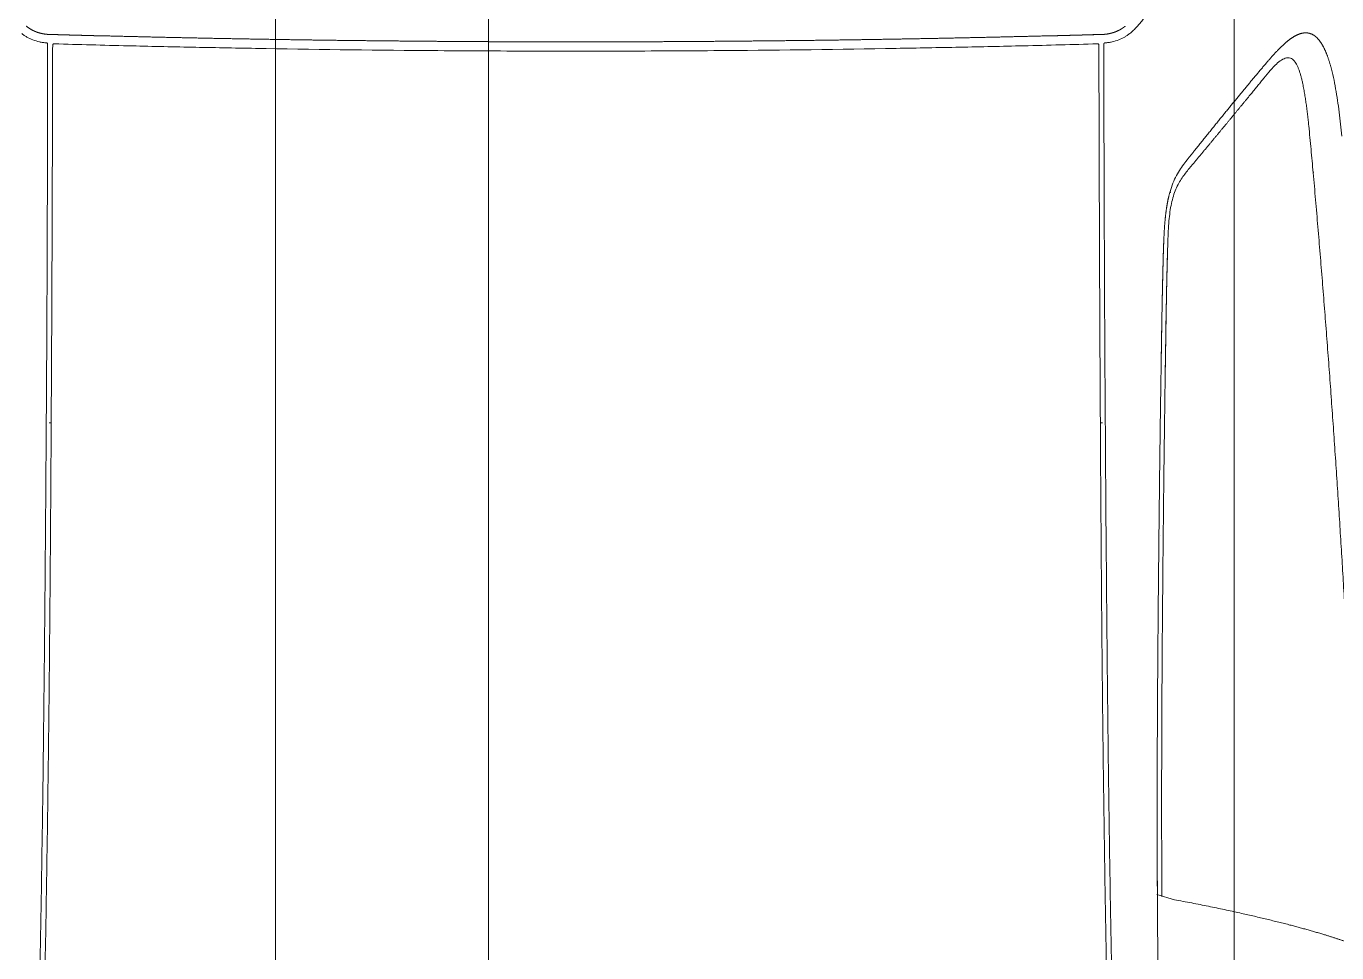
# Model space of a CAD drawing. Header units: metres. Extents: x -13316 to 152404, y -3899 to 30226.
# Drawn here: x 114357.1 to 114480.1, y 2837.3 to 2924.3 of the extents above; entities that cross this region are included whole.
import ezdxf
from ezdxf.xclip import XClip

# ---------------------------------------------------------------- set-up
doc = ezdxf.new("R2010")
doc.units = ezdxf.units.M
doc.header["$LTSCALE"] = 100
doc.header["$MEASUREMENT"] = 0
doc.header["$XCLIPFRAME"] = 0
doc.layers.get('0').update_dxf_attribs({"color": 9, "lineweight": 9})
for name, color, linetype, lineweight in [('04', 9, 'Continuous', 9), ('06B', 9, 'Continuous', 9), ('06D', 9, 'Continuous', 9)]:
    doc.layers.add(name, color=color, linetype=linetype, lineweight=lineweight)

# ---------------------------------------------------------------- blocks, each defined once
blk = doc.blocks.new('p-araba-polo')
at = {"extrusion": (0, 0, -1)}
for p, q in [((3.2268, 0.6929), (3.2267, 0.6922)), ((3.2323, 0.5693), (3.2323, 0.5693)), ((2.5434, 0.562), (2.5483, 0.5454)), ((2.5562, 0.5502), (2.5465, 0.5502))]:
    blk.add_line(p, q, dxfattribs=at)
for points, degree in [([(2.5434, 0.562), (2.5342, 0.6108), (2.5249, 0.6534), (2.5156, 0.6892), (2.5065, 0.7179), (2.4978, 0.7393)], 5), ([(2.5099, 0.7363), (2.6125, 0.7326), (2.715, 0.7281), (2.8175, 0.7228), (2.9199, 0.7165), (3.0222, 0.7094), (3.1244, 0.7013), (3.2264, 0.6923)], 7), ([(3.3555, 0.6929), (3.353, 0.6968), (3.3487, 0.7005), (3.3421, 0.7038), (3.3345, 0.7065), (3.3262, 0.7088)], 5), ([(3.2267, 0.6922), (3.2268, 0.6925), (3.2268, 0.6927), (3.2268, 0.6929)], 3), ([(3.3551, 0.6757), (3.3569, 0.679), (3.358, 0.6825), (3.3585, 0.6859), (3.3577, 0.6895), (3.3555, 0.6929)], 5), ([(3.3312, 0.6498), (3.3371, 0.6548), (3.3427, 0.6599), (3.3478, 0.665), (3.3522, 0.6703), (3.3551, 0.6757)], 5), ([(3.2303, 0.5759), (3.2483, 0.5909), (3.2656, 0.6052), (3.2822, 0.619), (3.2983, 0.6322), (3.3135, 0.6446)], 5), ([(3.241, 0.576), (3.2553, 0.5874), (3.2689, 0.5983), (3.282, 0.6089), (3.2949, 0.6194), (3.3073, 0.6297), (3.3195, 0.6398), (3.3312, 0.6498)], 7), ([(3.1618, 0.5559), (3.1389, 0.555), (3.1101, 0.5545), (3.0826, 0.5541), (3.0594, 0.5537), (3.0337, 0.5533)], 5), ([(3.1637, 0.5521), (3.1712, 0.5524), (3.1787, 0.5528), (3.1863, 0.5535), (3.194, 0.5544), (3.2016, 0.5559), (3.2085, 0.5579)], 6), ([(3.2078, 0.5585), (3.2079, 0.5584), (3.208, 0.5583), (3.2082, 0.5582), (3.2083, 0.5581), (3.2084, 0.558), (3.2085, 0.5579)], 6), ([(2.3771, 0.548), (2.4045, 0.5475), (2.432, 0.5471), (2.4594, 0.5467), (2.4869, 0.5464), (2.5143, 0.5462), (2.5418, 0.5461)], 6), ([(2.5418, 0.5461), (2.5518, 0.546), (2.5618, 0.546), (2.5718, 0.5459), (2.5818, 0.5459), (2.5918, 0.5459)], 5), ([(3.0337, 0.5533), (2.9385, 0.552), (2.8431, 0.5509), (2.7476, 0.5501), (2.6519, 0.5497), (2.5562, 0.5502)], 5), ([(2.5915, 0.5459), (2.5915, 0.5459), (2.5915, 0.5459), (2.5915, 0.5459)], 3), ([(2.5915, 0.5459), (2.5915, 0.5459), (2.5915, 0.5459), (2.5915, 0.5459)], 3), ([(2.8854, 0.5489), (2.8854, 0.5489), (2.8854, 0.5488), (2.8854, 0.5488), (2.8854, 0.5488), (2.8854, 0.5488), (2.8854, 0.5488)], 6), ([(2.8854, 0.5488), (2.8854, 0.5488), (2.8854, 0.5488), (2.8854, 0.5488), (2.8854, 0.5488), (2.8854, 0.5489), (2.8854, 0.5489)], 6), ([(3.0349, 0.5494), (3.0524, 0.5496), (3.0699, 0.5499), (3.0873, 0.5502), (3.1049, 0.5505), (3.1223, 0.5509), (3.1397, 0.5513)], 6), ([(3.1397, 0.5513), (3.1445, 0.5514), (3.1493, 0.5516), (3.1541, 0.5517), (3.1589, 0.5519), (3.1637, 0.5521)], 5), ([(3.3565, 0.4974), (3.3569, 0.5005), (3.3575, 0.5036), (3.3584, 0.5064), (3.3595, 0.5091), (3.3609, 0.5115), (3.3624, 0.5138), (3.3641, 0.5159)], 7), ([(2.9913, 0.4945), (2.9913, 0.4944), (2.9914, 0.4941), (2.9914, 0.4937), (2.9914, 0.4931), (2.9914, 0.4925)], 5), ([(2.9914, 0.4925), (2.9914, 0.4929), (2.9914, 0.4932), (2.9914, 0.4935), (2.9914, 0.4938), (2.9914, 0.494)], 5), ([(2.9914, 0.4925), (3.0422, 0.4922), (3.093, 0.4919), (3.1438, 0.4917), (3.1945, 0.4915), (3.2452, 0.4914), (3.2959, 0.4912), (3.3464, 0.4911)], 7), ([(3.3483, 0.4967), (3.3483, 0.4963), (3.3481, 0.496), (3.3478, 0.4958), (3.3474, 0.4958), (3.3469, 0.4958)], 5), ([(3.3562, 0.4912), (3.3562, 0.4922), (3.3563, 0.4932), (3.3563, 0.4942), (3.3563, 0.4951), (3.3564, 0.496), (3.3564, 0.4968), (3.3565, 0.4974)], 7), ([(3.3464, 0.4911), (3.3469, 0.4911), (3.3472, 0.4911), (3.3475, 0.4905), (3.3475, 0.4901), (3.3475, 0.4896)], 5), ([(3.3554, 0.4618), (3.3555, 0.4655), (3.3556, 0.4691), (3.3557, 0.4728), (3.3558, 0.4764), (3.3559, 0.4801), (3.356, 0.4837)], 6), ([(3.356, 0.4837), (3.356, 0.4842), (3.356, 0.4848), (3.356, 0.4853), (3.3561, 0.4858), (3.3561, 0.4864), (3.3561, 0.4869), (3.3561, 0.4874)], 7), ([(3.3561, 0.4874), (3.3561, 0.488), (3.3561, 0.4885), (3.3561, 0.4891), (3.3562, 0.4896), (3.3562, 0.4901), (3.3562, 0.4907), (3.3562, 0.4912)], 7), ([(3.3549, 0.4398), (3.3549, 0.4434), (3.355, 0.4471), (3.3551, 0.4508), (3.3552, 0.4544), (3.3553, 0.4581), (3.3554, 0.4618)], 6), ([(3.3507, 0.2203), (3.3512, 0.257), (3.3517, 0.2937), (3.3524, 0.3304), (3.3531, 0.367), (3.354, 0.4035), (3.3549, 0.4398)], 6), ([(3.3493, 0), (3.3493, 0.0367), (3.3494, 0.0735), (3.3496, 0.1102), (3.3499, 0.1469), (3.3503, 0.1836), (3.3507, 0.2203)], 6), ([(3.3493, 0), (3.3493, -0.0367), (3.3494, -0.0735), (3.3496, -0.1102), (3.3499, -0.1469), (3.3503, -0.1836), (3.3507, -0.2203)], 6), ([(3.3507, -0.2203), (3.3512, -0.257), (3.3517, -0.2937), (3.3524, -0.3304), (3.3531, -0.3669), (3.354, -0.4035), (3.3549, -0.4398)], 6), ([(3.3549, -0.4398), (3.3549, -0.4434), (3.355, -0.4471), (3.3551, -0.4508), (3.3552, -0.4544), (3.3553, -0.4581), (3.3554, -0.4618)], 6), ([(3.3554, -0.4618), (3.3555, -0.4654), (3.3556, -0.4691), (3.3557, -0.4728), (3.3558, -0.4764), (3.3559, -0.4801), (3.356, -0.4837)], 6), ([(2.9914, -0.4925), (3.0422, -0.4922), (3.093, -0.4919), (3.1438, -0.4917), (3.1945, -0.4915), (3.2452, -0.4914), (3.2959, -0.4912), (3.3464, -0.4911)], 7), ([(3.3464, -0.4911), (3.3469, -0.4911), (3.3472, -0.4911), (3.3475, -0.4905), (3.3475, -0.4901), (3.3475, -0.4896)], 5), ([(3.356, -0.4837), (3.356, -0.4842), (3.356, -0.4848), (3.356, -0.4853), (3.3561, -0.4858), (3.3561, -0.4864), (3.3561, -0.4869), (3.3561, -0.4874)], 7), ([(3.3561, -0.4874), (3.3561, -0.488), (3.3561, -0.4885), (3.3561, -0.4891), (3.3562, -0.4896), (3.3562, -0.4901), (3.3562, -0.4907), (3.3562, -0.4912)], 7), ([(3.3562, -0.4912), (3.3562, -0.4922), (3.3563, -0.4932), (3.3563, -0.4942), (3.3563, -0.4951), (3.3564, -0.496), (3.3564, -0.4968), (3.3565, -0.4974)], 7), ([(2.9913, -0.4945), (2.9913, -0.4944), (2.9914, -0.4941), (2.9914, -0.4937), (2.9914, -0.4931), (2.9914, -0.4925)], 5), ([(2.9914, -0.4925), (2.9914, -0.4929), (2.9914, -0.4932), (2.9914, -0.4935), (2.9914, -0.4938), (2.9914, -0.494)], 5), ([(3.3483, -0.4967), (3.3483, -0.4963), (3.3481, -0.496), (3.3478, -0.4958), (3.3474, -0.4958), (3.3469, -0.4958)], 5), ([(3.3565, -0.4974), (3.3569, -0.5005), (3.3575, -0.5036), (3.3584, -0.5064), (3.3595, -0.5091), (3.3609, -0.5115), (3.3624, -0.5138), (3.3641, -0.5159)], 7)]:
    blk.add_open_spline(points, degree=degree)
for points, knots in [([(3.2608, 0.7193), (3.2646, 0.7189), (3.2721, 0.7181), (3.2833, 0.7167), (3.2944, 0.7152), (3.3053, 0.7134), (3.3161, 0.7114), (3.3228, 0.7096), (3.3262, 0.7088)], [0, 0, 0, 0, 0.1667, 0.333452, 0.500295, 0.667229, 0.833987, 1, 1, 1, 1]), ([(3.2703, 0.6882), (3.2666, 0.6885), (3.2594, 0.6893), (3.2484, 0.6903), (3.2374, 0.6913), (3.2301, 0.6919), (3.2264, 0.6923)], [0, 0, 0, 0, 0.249999, 0.5, 0.749999, 1, 1, 1, 1]), ([(3.3109, 0.6823), (3.3094, 0.6826), (3.3062, 0.6833), (3.3012, 0.6842), (3.2962, 0.685), (3.2911, 0.6857), (3.2859, 0.6864), (3.2807, 0.687), (3.2755, 0.6876), (3.272, 0.688), (3.2703, 0.6882)], [0, 0, 0, 0, 0.124983, 0.249975, 0.374973, 0.499975, 0.624979, 0.749985, 0.874992, 1, 1, 1, 1]), ([(3.3301, 0.6755), (3.3295, 0.6759), (3.3283, 0.6767), (3.326, 0.6778), (3.3234, 0.6788), (3.3205, 0.6798), (3.3175, 0.6807), (3.3143, 0.6815), (3.3121, 0.6821), (3.3109, 0.6823)], [0, 0, 0, 0, 0.142893, 0.285782, 0.428638, 0.571491, 0.714341, 0.857166, 1, 1, 1, 1]), ([(3.3273, 0.6565), (3.3288, 0.6581), (3.3319, 0.6613), (3.3333, 0.6645), (3.3341, 0.6661)], [0, 0, 0, 0, 0.500141, 1, 1, 1, 1]), ([(3.3341, 0.6661), (3.3342, 0.6668), (3.3346, 0.668), (3.3344, 0.6699), (3.3338, 0.6718), (3.3324, 0.6737), (3.3309, 0.6749), (3.3301, 0.6755)], [0, 0, 0, 0, 0.200067, 0.400113, 0.600121, 0.800083, 1, 1, 1, 1]), ([(3.3135, 0.6446), (3.316, 0.6466), (3.3209, 0.6506), (3.3252, 0.6545), (3.3273, 0.6565)], [0, 0, 0, 0, 0.500033, 1, 1, 1, 1]), ([(3.1618, 0.5559), (3.1683, 0.5561), (3.1805, 0.5566), (3.1975, 0.5588), (3.2114, 0.5631), (3.222, 0.5691), (3.2275, 0.5736), (3.2303, 0.5759)], [0, 0, 0, 0, 0.229948, 0.430851, 0.618309, 0.809628, 1, 1, 1, 1]), ([(3.241, 0.576), (3.2393, 0.5746), (3.2357, 0.5718), (3.2301, 0.5677), (3.2238, 0.5639), (3.2167, 0.5605), (3.2112, 0.5588), (3.2085, 0.5579)], [0, 0, 0, 0, 0.202487, 0.403363, 0.602843, 0.801427, 1, 1, 1, 1]), ([(3.0337, 0.5533), (3.0442, 0.5535), (3.0654, 0.5538), (3.0977, 0.5543), (3.1299, 0.5549), (3.1514, 0.5555), (3.1618, 0.5559)], [0, 0, 0, 0, 0.244881, 0.495799, 0.755099, 1, 1, 1, 1]), ([(2.5918, 0.5459), (2.5834, 0.5459), (2.5668, 0.5459), (2.5501, 0.546), (2.5418, 0.5461)], [0, 0, 0, 0, 0.499895, 1, 1, 1, 1]), ([(3.0349, 0.5494), (3.0165, 0.5491), (2.9796, 0.5486), (2.9243, 0.5479), (2.869, 0.5473), (2.8075, 0.5467), (2.7397, 0.5462), (2.6658, 0.5458), (2.6164, 0.5459), (2.5918, 0.5459)], [0, 0, 0, 0, 0.125016, 0.250021, 0.375012, 0.500001, 0.666615, 0.833283, 1, 1, 1, 1]), ([(3.1397, 0.5513), (3.131, 0.5511), (3.1136, 0.5507), (3.0874, 0.5502), (3.0611, 0.5498), (3.0436, 0.5495), (3.0349, 0.5494)], [0, 0, 0, 0, 0.249999, 0.499999, 0.75, 1, 1, 1, 1]), ([(3.1637, 0.5521), (3.1617, 0.552), (3.1577, 0.5518), (3.1517, 0.5516), (3.1467, 0.5515), (3.1433, 0.5514), (3.1417, 0.5514), (3.1409, 0.5513), (3.1403, 0.5513), (3.1399, 0.5513), (3.1397, 0.5513)], [0, 0, 0, 0, 0.249862, 0.499819, 0.749912, 0.875014, 0.92503, 0.955027, 0.977518, 1, 1, 1, 1]), ([(3.3572, 0.5202), (3.3577, 0.5208), (3.3587, 0.522), (3.3608, 0.5242), (3.3635, 0.5269), (3.367, 0.5299), (3.3705, 0.5327), (3.3741, 0.5354), (3.379, 0.5388), (3.3828, 0.5413), (3.3853, 0.5429)], [0, 0, 0, 0, 0.060335, 0.124578, 0.249278, 0.374233, 0.499321, 0.624409, 0.749543, 1, 1, 1, 1]), ([(3.3483, 0.4967), (3.3484, 0.4979), (3.3487, 0.5002), (3.3495, 0.5047), (3.351, 0.5099), (3.3533, 0.5145), (3.3554, 0.5178), (3.3566, 0.5194), (3.3572, 0.5202)], [0, 0, 0, 0, 0.125989, 0.249779, 0.499456, 0.749332, 0.870647, 1, 1, 1, 1]), ([(2.9914, 0.4925), (2.9681, 0.4926), (2.9215, 0.4929), (2.8515, 0.4934), (2.7815, 0.494), (2.7115, 0.4947), (2.6414, 0.4956), (2.5713, 0.4966), (2.5012, 0.4978), (2.4311, 0.4992), (2.361, 0.501), (2.2908, 0.5031), (2.2441, 0.5049), (2.2208, 0.5057)], [0, 0, 0, 0, 0.090909, 0.181819, 0.272729, 0.363638, 0.454547, 0.545456, 0.636366, 0.727274, 0.818182, 0.909092, 1, 1, 1, 1]), ([(2.3554, 0.506), (2.3703, 0.5056), (2.4001, 0.5048), (2.4448, 0.5038), (2.4895, 0.5028), (2.5342, 0.502), (2.5789, 0.5013), (2.6236, 0.5006), (2.6682, 0.5), (2.7129, 0.4995), (2.7575, 0.499), (2.8022, 0.4986), (2.8468, 0.4982), (2.8914, 0.4978), (2.936, 0.4975), (2.9805, 0.4972), (3.0251, 0.4969), (3.0696, 0.4966), (3.0993, 0.4965), (3.1141, 0.4964)], [0, 0, 0, 0, 0.058823, 0.117647, 0.17647, 0.235294, 0.294117, 0.352941, 0.411764, 0.470588, 0.529411, 0.588235, 0.647058, 0.705882, 0.764706, 0.823529, 0.882353, 0.941176, 1, 1, 1, 1]), ([(3.1141, 0.4964), (3.1335, 0.4963), (3.1724, 0.4962), (3.2307, 0.496), (3.2791, 0.4958), (3.3179, 0.4958), (3.3372, 0.4958), (3.3469, 0.4958)], [0, 0, 0, 0, 0.250049, 0.500074, 0.750085, 0.874591, 1, 1, 1, 1]), ([(3.2865, 0.4958), (3.2865, 0.4958), (3.2865, 0.4958), (3.2865, 0.4958), (3.2865, 0.4958), (3.2865, 0.4958), (3.2865, 0.4958)], [0, 0, 0, 0, 1, 1, 1, 1, 1, 1, 1]), ([(3.2865, 0.4958), (3.2865, 0.4958), (3.2865, 0.4958), (3.2865, 0.4958), (3.2865, 0.4958), (3.2865, 0.4958), (3.2865, 0.4958)], [0, 0, 0, 0, 1, 1, 1, 1, 1, 1, 1]), ([(3.3038, 0.4958), (3.3038, 0.4958), (3.3038, 0.4958), (3.3038, 0.4958), (3.3038, 0.4958), (3.3038, 0.4958), (3.3038, 0.4958)], [0, 0, 0, 0, 1, 1, 1, 1, 1, 1, 1]), ([(3.3038, 0.4958), (3.3038, 0.4958), (3.3038, 0.4958), (3.3038, 0.4958), (3.3038, 0.4958), (3.3038, 0.4958), (3.3038, 0.4958)], [0, 0, 0, 0, 1, 1, 1, 1, 1, 1, 1]), ([(3.3469, 0.4958), (3.347, 0.4958), (3.3472, 0.4958), (3.3475, 0.4958), (3.3479, 0.4959), (3.3482, 0.4962), (3.3483, 0.4965), (3.3483, 0.4967)], [0, 0, 0, 0, 0.126989, 0.253376, 0.501595, 0.750756, 1, 1, 1, 1]), ([(3.3406, 0), (3.3406, 0.0157), (3.3407, 0.0471), (3.3408, 0.0942), (3.3414, 0.1788), (3.3425, 0.2677), (3.3443, 0.3606), (3.3454, 0.4121), (3.3465, 0.4551), (3.3471, 0.4781), (3.3475, 0.4896)], [0, 0, 0, 0, 0.095818, 0.191637, 0.287456, 0.612278, 0.734598, 0.85691, 0.928456, 1, 1, 1, 1]), ([(3.3475, 0.4896), (3.3475, 0.49), (3.3475, 0.4908), (3.3468, 0.491), (3.3464, 0.4911)], [0, 0, 0, 0, 0.548693, 1, 1, 1, 1]), ([(3.3562, 0.4912), (3.3562, 0.4906), (3.3562, 0.4894), (3.3561, 0.4878), (3.3561, 0.4864), (3.3561, 0.4854), (3.356, 0.4845), (3.356, 0.484), (3.356, 0.4837)], [0, 0, 0, 0, 0.252172, 0.502148, 0.651132, 0.794911, 0.894758, 1, 1, 1, 1]), ([(3.3406, 0), (3.3406, -0.0157), (3.3407, -0.0471), (3.3408, -0.0942), (3.3414, -0.1788), (3.3425, -0.2677), (3.3443, -0.3606), (3.3454, -0.4121), (3.3465, -0.4551), (3.3471, -0.4781), (3.3475, -0.4896)], [0, 0, 0, 0, 0.095818, 0.191637, 0.287456, 0.612278, 0.734598, 0.85691, 0.928456, 1, 1, 1, 1]), ([(3.3475, -0.4896), (3.3475, -0.49), (3.3475, -0.4908), (3.3468, -0.491), (3.3464, -0.4911)], [0, 0, 0, 0, 0.548693, 1, 1, 1, 1]), ([(3.3562, -0.4912), (3.3562, -0.4906), (3.3562, -0.4894), (3.3561, -0.4878), (3.3561, -0.4864), (3.3561, -0.4854), (3.356, -0.4845), (3.356, -0.484), (3.356, -0.4837)], [0, 0, 0, 0, 0.252172, 0.502148, 0.651132, 0.794911, 0.894758, 1, 1, 1, 1]), ([(2.9914, -0.4925), (2.9681, -0.4926), (2.9215, -0.4929), (2.8515, -0.4934), (2.7815, -0.494), (2.7115, -0.4947), (2.6414, -0.4956), (2.5713, -0.4966), (2.5012, -0.4978), (2.4311, -0.4992), (2.361, -0.501), (2.2908, -0.5031), (2.2441, -0.5049), (2.2208, -0.5057)], [0, 0, 0, 0, 0.090909, 0.181819, 0.272729, 0.363638, 0.454547, 0.545456, 0.636366, 0.727274, 0.818182, 0.909092, 1, 1, 1, 1]), ([(2.3554, -0.506), (2.3703, -0.5056), (2.4001, -0.5048), (2.4448, -0.5038), (2.4895, -0.5028), (2.5342, -0.502), (2.5789, -0.5013), (2.6236, -0.5006), (2.6682, -0.5), (2.7129, -0.4995), (2.7575, -0.499), (2.8022, -0.4986), (2.8468, -0.4982), (2.8914, -0.4978), (2.936, -0.4975), (2.9805, -0.4972), (3.0251, -0.4969), (3.0696, -0.4966), (3.0993, -0.4965), (3.1141, -0.4964)], [0, 0, 0, 0, 0.058823, 0.117647, 0.17647, 0.235294, 0.294117, 0.352941, 0.411764, 0.470588, 0.529411, 0.588235, 0.647058, 0.705882, 0.764706, 0.823529, 0.882353, 0.941176, 1, 1, 1, 1]), ([(3.1141, -0.4964), (3.1335, -0.4963), (3.1724, -0.4962), (3.2307, -0.496), (3.2791, -0.4958), (3.3179, -0.4958), (3.3372, -0.4958), (3.3469, -0.4958)], [0, 0, 0, 0, 0.250049, 0.500074, 0.750085, 0.874591, 1, 1, 1, 1]), ([(3.2865, -0.4958), (3.2865, -0.4958), (3.2865, -0.4958), (3.2865, -0.4958), (3.2865, -0.4958), (3.2865, -0.4958), (3.2865, -0.4958)], [0, 0, 0, 0, 1, 1, 1, 1, 1, 1, 1]), ([(3.2865, -0.4958), (3.2865, -0.4958), (3.2865, -0.4958), (3.2865, -0.4958), (3.2865, -0.4958), (3.2865, -0.4958), (3.2865, -0.4958)], [0, 0, 0, 0, 1, 1, 1, 1, 1, 1, 1]), ([(3.3038, -0.4958), (3.3038, -0.4958), (3.3038, -0.4958), (3.3038, -0.4958), (3.3038, -0.4958), (3.3038, -0.4958), (3.3038, -0.4958)], [0, 0, 0, 0, 1, 1, 1, 1, 1, 1, 1]), ([(3.3038, -0.4958), (3.3038, -0.4958), (3.3038, -0.4958), (3.3038, -0.4958), (3.3038, -0.4958), (3.3038, -0.4958), (3.3038, -0.4958)], [0, 0, 0, 0, 1, 1, 1, 1, 1, 1, 1]), ([(3.3469, -0.4958), (3.347, -0.4958), (3.3472, -0.4958), (3.3475, -0.4958), (3.3479, -0.4959), (3.3482, -0.4962), (3.3483, -0.4965), (3.3483, -0.4967)], [0, 0, 0, 0, 0.126989, 0.253376, 0.501595, 0.750756, 1, 1, 1, 1]), ([(3.3483, -0.4967), (3.3484, -0.4979), (3.3487, -0.5002), (3.3495, -0.5047), (3.351, -0.5099), (3.3533, -0.5145), (3.3554, -0.5178), (3.3566, -0.5194), (3.3572, -0.5202)], [0, 0, 0, 0, 0.125989, 0.249779, 0.499456, 0.749332, 0.870647, 1, 1, 1, 1])]:
    blk.add_open_spline(points, degree=3, knots=knots)
blk = doc.blocks.new('pergolecatikati_krtrevizegorunus')
at = {"layer": '06B'}
for points in [[(-30, 810), (-30, 740), (-800, 740), (-800, 810)], [(-30, 720), (-30, 650), (-800, 650), (-800, 720)]]:
    blk.add_lwpolyline(points, close=True, dxfattribs=at)
blk = doc.blocks.new('p-cati_vw')
at = {"layer": '04'}
ref = blk.add_blockref('p-araba-polo', (1015.75, -2389.81), dxfattribs=dict(at, xscale=-100, yscale=100, zscale=100, rotation=1.082915e-10))
XClip(ref).set_block_clipping_path([(-0.0924763951, -0.9835002962), (4.0650970395, 0.9845199444)])
at = {"layer": '06B', "rotation": 1.082915e-10}
blk.add_blockref('pergolecatikati_krtrevizegorunus', (890.51, -3138), dxfattribs=at)

msp = doc.modelspace()

# ---------------------------------------------------------------- block references
at = {"layer": '06D', "rotation": 269.9999999998917}
msp.add_blockref('p-cati_vw', (116798.49, 3603.68), dxfattribs=at)

doc.saveas('drawing.dxf')
